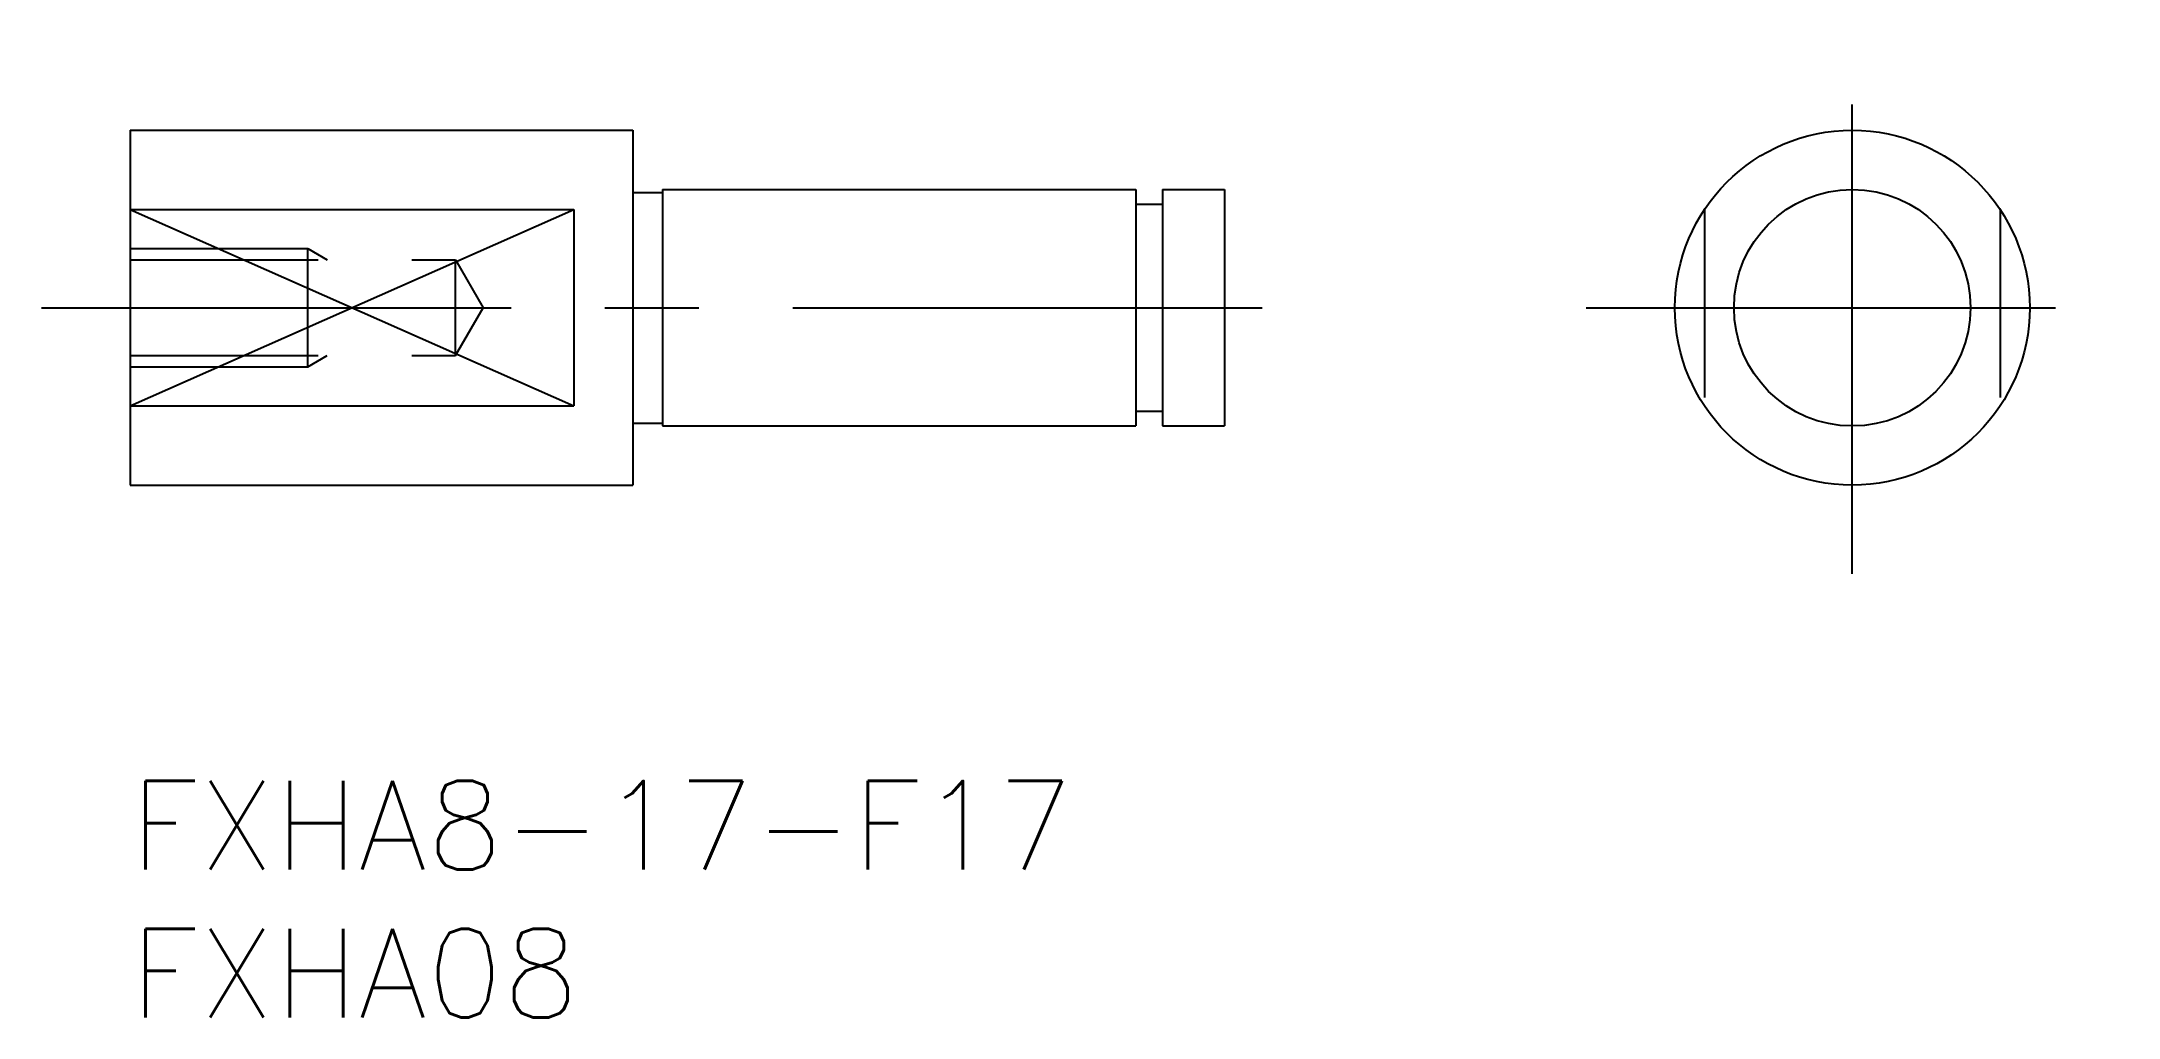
# Model space of a CAD drawing. Extents: x -3 to 67.2, y -8 to 25.
import ezdxf

# ---------------------------------------------------------------- set-up
doc = ezdxf.new("R2010")
doc.units = 0
doc.header["$LTSCALE"] = 0.5
doc.linetypes.add('CENTER', pattern=[50.8, 31.75, -6.35, 6.35, -6.35])
doc.linetypes.add('DASHED', pattern=[19.05, 12.7, -6.35])
for name, color, linetype in [('MSM_CENTER', 1, 'CENTER'), ('MSM_CONTINUOUS', 7, 'CONTINUOUS'), ('MSM_DASHED', 4, 'DASHED'), ('MSM_NARROW', 5, 'CONTINUOUS'), ('MSM_PART_NUMBER', 7, 'CONTINUOUS')]:
    doc.layers.add(name, color=color, linetype=linetype)
doc.styles.get("Standard").update_dxf_attribs({"font": 'txt.shx', "height": 3, "bigfont": 'bigfont.shx'})

# ---------------------------------------------------------------- blocks, each defined once
blk = doc.blocks.new('*U6')
at = {"layer": 'MSM_PART_NUMBER'}
blk.add_text('FXHA8-17-F17', height=3, dxfattribs=at).set_placement((0, -3))
blk = doc.blocks.new('*U7')
at = {"layer": 'MSM_PART_NUMBER'}
blk.add_text('FXHA08', height=3, dxfattribs=at).set_placement((0, -8))

msp = doc.modelspace()

# ---------------------------------------------------------------- linework, layer by layer
at = {"layer": 'MSM_CENTER'}
for p, q in [((58.231, 7), (58.231, 25)), ((-3, 16), (40.011, 16)), ((49.231, 16), (67.231, 16))]:
    msp.add_line(p, q, dxfattribs=at)
at = {"layer": 'MSM_CONTINUOUS'}
for p, q in [((0, 22), (0, 10)), ((0, 22), (17, 22)), ((17, 22), (17, 10)), ((17, 19.9), (18, 19.9)), ((18, 20), (34, 20)), ((18, 20), (18, 12)), ((34, 20), (34, 12)), ((34.9, 20), (34.9, 12)), ((34.9, 20), (37, 20)), ((37, 20), (37, 12)), ((0, 19.317), (15, 19.317)), ((15, 19.317), (15, 12.683)), ((34, 19.5), (34.9, 19.5)), ((0, 12.683), (15, 12.683)), ((17, 12.1), (18, 12.1)), ((18, 12), (34, 12)), ((34, 12.5), (34.9, 12.5)), ((34.9, 12), (37, 12)), ((0, 10), (17, 10))]:
    msp.add_line(p, q, dxfattribs=at)
for radius in [6, 4]:
    msp.add_circle((58.231, 16), radius, dxfattribs=at)
at = {"layer": 'MSM_DASHED'}
for p, q in [((53.231, 19.317), (53.231, 12.683)), ((63.231, 19.317), (63.231, 12.683)), ((0, 18), (6, 18)), ((0, 17.621), (11, 17.621)), ((6, 14), (6, 18)), ((6, 18), (6.656, 17.621)), ((11, 14.379), (11, 17.621)), ((11, 17.621), (11.936, 16)), ((11, 14.379), (11.936, 16)), ((0, 14.379), (11, 14.379)), ((6, 14), (6.656, 14.379)), ((0, 14), (6, 14))]:
    msp.add_line(p, q, dxfattribs=at)
at = {"layer": 'MSM_NARROW'}
for p, q in [((0, 19.317), (15, 12.683)), ((0, 12.683), (15, 19.317))]:
    msp.add_line(p, q, dxfattribs=at)

# ---------------------------------------------------------------- block references
at = {"layer": 'MSM_CONTINUOUS'}
for name in ['*U6', '*U7']:
    msp.add_blockref(name, (0, 0), dxfattribs=at)

doc.saveas('drawing.dxf')
